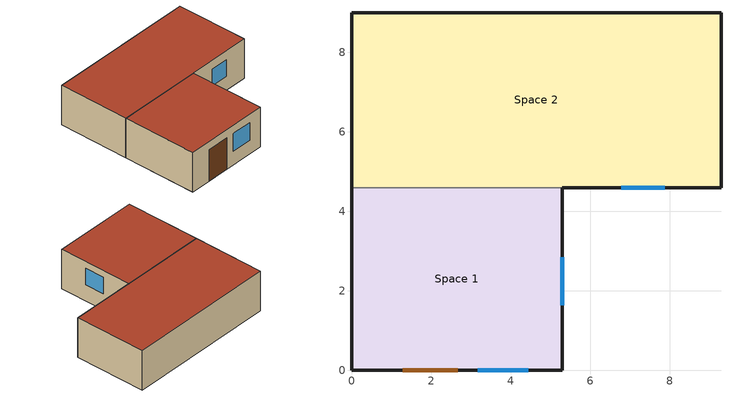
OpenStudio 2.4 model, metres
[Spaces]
Space 1
 floor ground: 5.3,4.6 5.3,0 0,0 0,4.6 z0
 wall outside: 0,4.6 0,0 5.3,0 5.3,4.6 z0:2.5
 wall to Space 2: 5.3,4.6 0,4.6 z0:2.5
 window: 3.18,0 4.45,0 z0.87:2; 5.3,1.65 5.3,2.85 z1.01:2.07
 door: 1.29,0 2.67,0 z0:2
 roof outside: 5.3,0 5.3,4.6 0,4.6 0,0 z2.5
Space 2
 floor ground: 9.29,9 9.29,4.6 0,4.6 0,9 z0
 wall outside: 5.3,4.6 9.29,4.6 9.29,9 0,9 0,4.6 z0:2.5
 window: 6.78,4.6 7.88,4.6 z0.88:1.94
 roof outside: 9.29,4.6 9.29,9 0,9 0,4.6 z2.5
[Building]
Building 1: Space Type=189.1-2009 - Office - OpenOffice - CZ4-8
[Site]
Site 1
[ClimateZones]
Climate Zone Institution Name 1=ASHRAE; Climate Zone Document Name 1=ANSI/ASHRAE Standard 169; Climate Zone Document Year 1=2006; Climate Zone Institution Name 2=CEC; Climate Zone Document Name 2=California Climate Zone Descriptions; Climate Zone Document Year 2=1995
[WindowMaterial:Blind]
Window Material Blind 1: Slat Width {m}=0.025; Slat Separation {m}=0.01875; Front Side Slat Beam Solar Reflectance=0.5; Back Side Slat Beam Solar Reflectance=0.5; Front Side Slat Diffuse Solar Reflectance=0.5; Back Side Slat Diffuse Solar Reflectance=0.5; Slat Beam Visible Transmittance=0
[Construction]
wall_out; window_1; roof; floor_basement; wall_in: 
[DefaultConstructionSet]
carnot construction: Default Exterior Surface Constructions=Default Surface Constructions 1; Default Interior Surface Constructions=Default Surface Constructions 2; Default Ground Contact Surface Constructions=Default Surface Constructions 3; Default Exterior SubSurface Constructions=Default Sub Surface Constructions 1; Default Interior SubSurface Constructions=Default Sub Surface Constructions 2
[DefaultSurfaceConstructions]
Name | Floor Construction | Wall Construction | Roof Ceiling Construction
Default Surface Constructions 1 | floor_basement | wall_out | roof
Default Surface Constructions 2 |  | wall_in
Default Surface Constructions 3 | floor_basement | wall_out
[DefaultSubSurfaceConstructions]
Name | Fixed Window Construction | Door Construction
Default Sub Surface Constructions 1 | window_1 | wall_out
Default Sub Surface Constructions 2
[SpaceType]
189.1-2009 - Office - OpenOffice - CZ4-8: Default Schedule Set=189.1-2009 - Office - OpenOffice - CZ4-8 Schedule Set; Design Specification Outdoor Air Object=189.1-2009 - Office - OpenOffice - CZ4-8 Ventilation; Standards Building Type=Office; Standards Space Type=OpenOffice
[DefaultScheduleSet]
189.1-2009 - Office - OpenOffice - CZ4-8 Schedule Set: Number of People Schedule=Office Work Occ; People Activity Level Schedule=Office Activity; Lighting Schedule=Office Bldg Light; Electric Equipment Schedule=Office Bldg Equip; Infiltration Schedule=Office Infil Quarter On
[Lights:Definition]
189.1-2009 - Office - OpenOffice - CZ4-8 Lights Definition: Design Level Calculation Method=Watts/Area; Watts per Space Floor Area {W/m2}=10.6563
[Lights]
189.1-2009 - Office - OpenOffice - CZ4-8 Lights: Lights Definition=189.1-2009 - Office - OpenOffice - CZ4-8 Lights Definition; Space or SpaceType=189.1-2009 - Office - OpenOffice - CZ4-8
[DesignSpecification:OutdoorAir]
189.1-2009 - Office - OpenOffice - CZ4-8 Ventilation: Outdoor Air Method=Sum; Outdoor Air Flow per Person {m3/s-person}=0.00943895
[People:Definition]
189.1-2009 - Office - OpenOffice - CZ4-8 People Definition: Number of People Calculation Method=People/Area; People per Space Floor Area {person/m2}=0.0565105; Fraction Radiant=0.3
[People]
189.1-2009 - Office - OpenOffice - CZ4-8 People: People Definition=189.1-2009 - Office - OpenOffice - CZ4-8 People Definition; Space or SpaceType=189.1-2009 - Office - OpenOffice - CZ4-8
[SpaceInfiltration:DesignFlowRate]
189.1-2009 - Office - OpenOffice - CZ4-8 Infiltration: Space or SpaceType=189.1-2009 - Office - OpenOffice - CZ4-8; Design Flow Rate Calculation Method=Flow/ExteriorArea; Flow per Exterior Surface Area {m3/s-m2}=0.000226568
[ElectricEquipment:Definition]
189.1-2009 - Office - OpenOffice - CZ4-8 Electric Equipment Definition: Design Level Calculation Method=Watts/Area; Watts per Space Floor Area {W/m2}=7.64238
[ElectricEquipment]
189.1-2009 - Office - OpenOffice - CZ4-8 Electric Equipment: Electric Equipment Definition=189.1-2009 - Office - OpenOffice - CZ4-8 Electric Equipment Definition; Space or SpaceType=189.1-2009 - Office - OpenOffice - CZ4-8
[ShadingControl]
Shading Control 1: Shading Type=InteriorBlind; Shading Device Material=Window Material Blind 1
[Space] Default Construction Set=carnot construction
Name | Thermal Zone
Space 1 | Thermal Zone 1
Space 2 | Thermal Zone 2
[ThermalZone] Use Ideal Air Loads=No
Thermal Zone 1; Thermal Zone 2
[Sizing:Zone] Zone Cooling Design Supply Air Temperature Input Method=SupplyAirTemperature; Zone Cooling Design Supply Air Temperature {C}=14; Zone Cooling Design Supply Air Temperature Difference {deltaC}=11.11; Zone Heating Design Supply Air Temperature Input Method=SupplyAirTemperature; Zone Heating Design Supply Air Temperature {C}=40; Zone Heating Design Supply Air Temperature Difference {deltaC}=11.11; Zone Cooling Design Supply Air Humidity Ratio {kg-H2O/kg-air}=0.0085; Zone Heating Design Supply Air Humidity Ratio {kg-H2O/kg-air}=0.008; Cooling Design Air Flow Method=DesignDay; Heating Design Air Flow Method=DesignDay; Account for Dedicated Outdoor Air System=No; Dedicated Outdoor Air System Control Strategy=NeutralSupplyAir; Dedicated Outdoor Air Low Setpoint Temperature for Design {C}=autosize; Dedicated Outdoor Air High Setpoint Temperature for Design {C}=autosize
Thermal Zone 1; Thermal Zone 2
[Schedule:Ruleset]
Name | Default Day Schedule | Summer Design Day Schedule | Winter Design Day Schedule
Office Bldg Light | Office Bldg Light Default Schedule | Office Bldg Light Summer Design Day | Office Bldg Light Winter Design Day
Office Activity | Office Activity Default Schedule | Office Activity Summer Design Day | Office Activity Winter Design Day
Office Infil Quarter On | Office Infil Quarter On Default Schedule | Office Infil Quarter On Summer Design Day | Office Infil Quarter On Winter Design Day
Office Bldg Equip | Office Bldg Equip Default Schedule | Office Bldg Equip Summer Design Day | Office Bldg Equip Winter Design Day
Office Work Occ | Office Bldg Occ Default Schedule | Office Bldg Occ Summer Design Day | Office Bldg Occ Winter Design Day
[Schedule:Day]
Office Bldg Light Default Schedule: 5, 0, 0.05, 7, 0, 0.1, 8, 0, 0.3, 17, 0, 0.9, 18, 0, 0.7, 20, 0, 0.5, 22, 0, 0.3, 23, 0, 0.1, 24, 0, 0.05
Office Bldg Light Summer Design Day; Office Infil Quarter On Rule 1 Day Schedule; Office Bldg Equip Summer Design Day: 24, 0, 1
Office Bldg Light Winter Design Day; Office Bldg Equip Winter Design Day; Office Bldg Occ Winter Design Day; Office Bldg Occ Rule 1 Day Schedule: 24, 0, 0
Office Bldg Light Rule 1 Day Schedule: 24, 0, 0.05
Office Bldg Light Rule 2 Day Schedule: 6, 0, 0.05, 8, 0, 0.1, 14, 0, 0.5, 17, 0, 0.15, 24, 0, 0.05
Office Activity Default Schedule; Office Activity Summer Design Day; Office Activity Winter Design Day: 24, 0, 132
Office Infil Quarter On Default Schedule; Office Infil Quarter On Summer Design Day: 6, 0, 1, 22, 0, 0.25, 24, 0, 1
Office Infil Quarter On Winter Design Day; Office Infil Quarter On Rule 2 Day Schedule: 6, 0, 1, 18, 0, 0.25, 24, 0, 1
Office Bldg Equip Default Schedule: 8, 0, 0.4, 12, 0, 0.9, 13, 0, 0.8, 17, 0, 0.9, 18, 0, 0.8, 20, 0, 0.6, 22, 0, 0.5, 24, 0, 0.4
Office Bldg Equip Rule 1 Day Schedule: 24, 0, 0.3
Office Bldg Equip Rule 2 Day Schedule: 6, 0, 0.3, 8, 0, 0.4, 14, 0, 0.5, 17, 0, 0.35, 24, 0, 0.3
Office Bldg Occ Default Schedule: 6, 0, 0, 7, 0, 0.1, 8, 0, 0.2, 12, 0, 0.85, 13, 0, 0.5, 17, 0, 0.85, 18, 0, 0.7, 20, 0, 0.4, 22, 0, 0.1, 24, 0, 0.05
Office Bldg Occ Summer Design Day: 6, 0, 0, 22, 0, 1, 24, 0, 0.05
Office Bldg Occ Rule 2 Day Schedule: 6, 0, 0, 8, 0, 0.1, 14, 0, 0.4, 17, 0, 0.1, 24, 0, 0
[Schedule:Rule] Apply Monday=No; Apply Tuesday=No; Apply Wednesday=No; Apply Thursday=No; Apply Friday=No; Date Specification Type=DateRange; Start Month=1; Start Day=1; End Month=12; End Day=31
Name | Schedule Ruleset | Rule Order | Day Schedule | Apply Sunday | Apply Saturday
Office Bldg Light Rule 1 | Office Bldg Light | 0 | Office Bldg Light Rule 1 Day Schedule | Yes | No
Office Bldg Light Rule 2 | Office Bldg Light | 1 | Office Bldg Light Rule 2 Day Schedule | No | Yes
Office Infil Quarter On Rule 1 | Office Infil Quarter On | 0 | Office Infil Quarter On Rule 1 Day Schedule | Yes | No
Office Infil Quarter On Rule 2 | Office Infil Quarter On | 1 | Office Infil Quarter On Rule 2 Day Schedule | No | Yes
Office Bldg Equip Rule 1 | Office Bldg Equip | 0 | Office Bldg Equip Rule 1 Day Schedule | Yes | No
Office Bldg Equip Rule 2 | Office Bldg Equip | 1 | Office Bldg Equip Rule 2 Day Schedule | No | Yes
Office Work Occ Rule 1 | Office Work Occ | 0 | Office Bldg Occ Rule 1 Day Schedule | Yes | No
Office Work Occ Rule 2 | Office Work Occ | 1 | Office Bldg Occ Rule 2 Day Schedule | No | Yes
